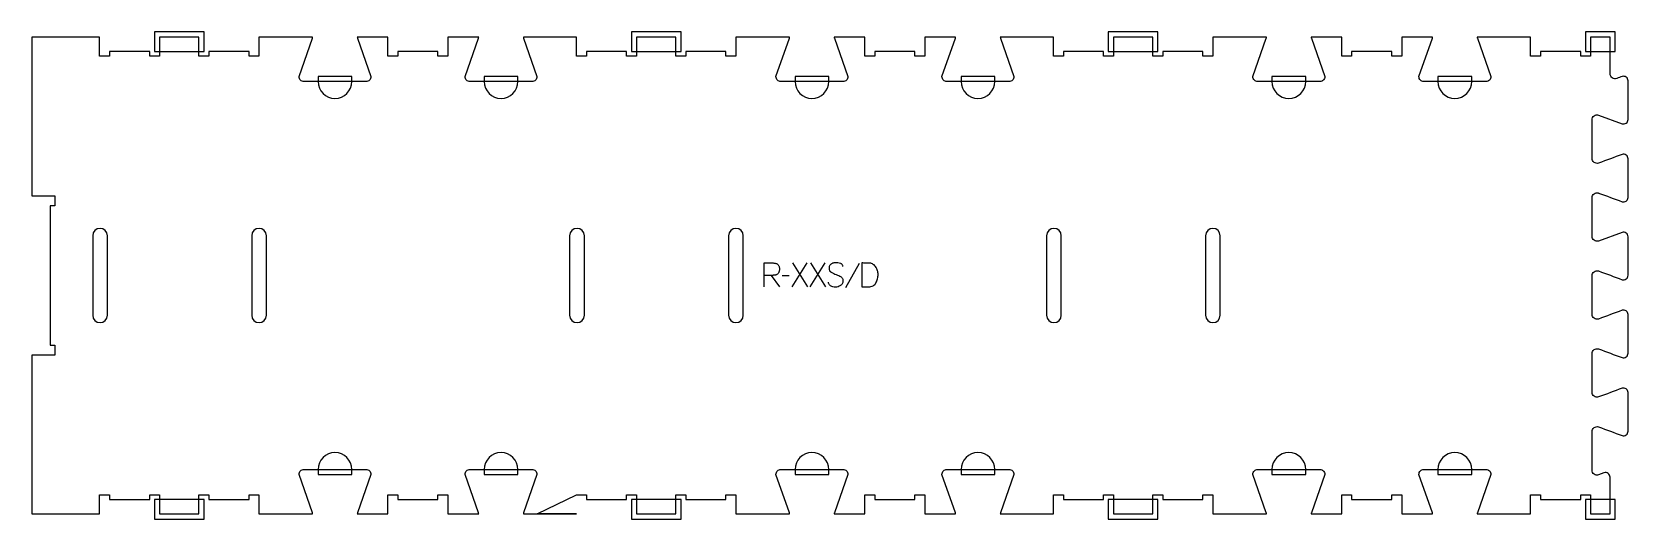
# Model space of a CAD drawing. Extents: x 0 to 2008, y -6 to 606.
import ezdxf

# ---------------------------------------------------------------- set-up
doc = ezdxf.new("R2010")
doc.units = 0
for name, color, linetype in [('1_ANYTOOL_1MMDEEP_LABELS_S', 2, 'CONTINUOUS'), ('3_ANYTOOL_CUTTHROUGH_INSID', 4, 'CONTINUOUS'), ('4_ANYTOOL_CUTTHROUGH_OUTSI', 5, 'CONTINUOUS'), ('5_ANYTOOL_HALF_MILL_9MM_IN', 3, 'CONTINUOUS')]:
    doc.layers.add(name, color=color, linetype=linetype)

msp = doc.modelspace()

# ---------------------------------------------------------------- linework, layer by layer
at = {"layer": '1_ANYTOOL_1MMDEEP_LABELS_S'}
for p, q in [((975.125589, 315.489302), (956.225589, 285.489302)), ((976.368446, 285.489302), (957.425589, 315.489302)), ((997.839875, 315.489302), (978.939875, 285.489302)), ((999.082732, 285.489302), (980.139875, 315.489302)), ((1040.782732, 315.017873), (1023.597018, 284.246444)), ((930.339875, 299.932159), (940.797018, 285.446444)), ((952.797018, 299.375016), (944.011303, 299.289302))]:
    msp.add_line(p, q, dxfattribs=at)
for points in [[(921.339875, 285.489302), (921.339875, 315.489302), (932.697018, 315.489302, -0.030274), (934.462831, 315.382286, -0.049), (936.184518, 314.999123, -0.050774), (937.51704, 314.406667, -0.06445), (938.675589, 313.528587, -0.0646), (939.5655, 312.392556, -0.052254), (940.170232, 311.077694, -0.050381), (940.559367, 309.385146, -0.031337), (940.668446, 307.646444, -0.040022), (940.558285, 306.272388, -0.042626), (940.223803, 304.93573, -0.04247), (939.655118, 303.64601, -0.036572), (938.889875, 302.46073, -0.051097), (937.948097, 301.446775, -0.061981), (936.805946, 300.671444, -0.061813), (935.496944, 300.194945, -0.049309), (934.111303, 300.017873, -0.003273), (933.243652, 299.980182, -0.003121), (932.375589, 299.953587, -0.003882), (931.357807, 299.936668, -0.002215), (930.339875, 299.932159), (921.382732, 299.932159)], [(1020.468446, 310.903587, 0.071867), (1020.275333, 312.240194, 0.100684), (1019.648803, 313.421444, 0.047558), (1019.17425, 313.897895, 0.038563), (1018.62425, 314.286623, 0.037928), (1017.927062, 314.634091, 0.026634), (1017.189875, 314.889302, 0.028461), (1014.166541, 315.575284, 0.041577), (1011.082732, 315.832159, 0.036938), (1009.580372, 315.721019, 0.041531), (1008.114875, 315.376802, 0.041583), (1006.737498, 314.799593, 0.038125), (1005.468446, 314.01073, 0.057611), (1004.398294, 313.018826, 0.065808), (1003.60416, 311.79823, 0.06469), (1003.126664, 310.338675, 0.046778), (1002.982732, 308.803587, 0.052235), (1003.145088, 307.253745, 0.075448), (1003.689875, 305.803587, 0.076671), (1004.605967, 304.630535, 0.061023), (1005.811303, 303.746444, 0.021951), (1008.840157, 302.219099, 0.018213), (1011.982732, 300.939302, -0.02405), (1015.084216, 299.633839, -0.02981), (1018.025589, 298.003587, -0.068439), (1019.166891, 297.037657, -0.079282), (1019.975589, 295.78573, -0.076308), (1020.400589, 294.207048, -0.047772), (1020.425589, 292.56073, -0.046243), (1020.132354, 290.879771, -0.06359), (1019.482732, 289.308944, -0.064671), (1018.509908, 288.024756, -0.057073), (1017.25416, 287.01073, -0.067522), (1014.285852, 285.64782, -0.070793), (1011.061303, 285.146444, -0.064027), (1007.922288, 285.50896, -0.070447), (1004.997018, 286.689302, -0.054374), (1003.8386, 287.538934, -0.074742), (1002.939875, 288.650016, -0.075199), (1002.416867, 289.956394, -0.057737), (1002.25416, 291.36073)]]:
    msp.add_lwpolyline(points, format="xyb", dxfattribs=at)
msp.add_lwpolyline([(1044.211303, 315.489302), (1044.211303, 285.489302), (1052.739875, 285.575016, 0.046402), (1055.646249, 285.883192, 0.07465), (1058.375589, 286.871444, 0.077785), (1060.458574, 288.460467, 0.06915), (1061.997018, 290.589302, 0.029998), (1063.134543, 293.084618, 0.031416), (1063.957732, 295.700016, 0.031395), (1064.450376, 298.417338, 0.029153), (1064.611303, 301.175016, 0.03275), (1064.458823, 303.500438, 0.035889), (1063.989875, 305.782159, 0.03592), (1063.205016, 307.957526, 0.033706), (1062.125589, 310.003587, 0.042675), (1060.567106, 312.093339, 0.065683), (1058.605946, 313.791087, 0.068103), (1056.50822, 314.794995, 0.065471), (1054.218446, 315.21073, 0.005437), (1049.216325, 315.400785, 0.00471)], format="xyb", close=True, dxfattribs=at)
at = {"layer": '3_ANYTOOL_CUTTHROUGH_INSID'}
for points in [[(76.516462, 349.751637), (76.516462, 249.751643, 1), (95.016462, 249.751643), (95.016462, 349.751637, 1)], [(276.516462, 299.75164), (276.516462, 249.751643, 1), (295.016462, 249.751643), (295.016462, 349.751637, 1), (276.516462, 349.751637)], [(676.603441, 349.751605), (676.603441, 249.751611, 1), (695.103441, 249.751611), (695.103441, 349.751605, 1)], [(876.603441, 299.751608), (876.603441, 249.751611, 1), (895.103441, 249.751611), (895.103441, 349.751605, 1), (876.603441, 349.751605)], [(1276.690419, 349.751605), (1276.690419, 249.751611, 1), (1295.190419, 249.751611), (1295.190419, 349.751605, 1)], [(1476.690419, 299.751608), (1476.690419, 249.751611, 1), (1495.190419, 249.751611), (1495.190419, 349.751605, 1), (1476.690419, 349.751605)]]:
    msp.add_lwpolyline(points, format="xyb", close=True, dxfattribs=at)
at = {"layer": '4_ANYTOOL_CUTTHROUGH_OUTSI'}
msp.add_lwpolyline([(0, 599.50164), (0, 400.00164), (28.75, 400.00164, -0.414214), (29, 399.75164), (29, 387.75164, -0.414214), (28.75, 387.50164), (23, 387.50164), (23, 212.00164), (28.75, 212.00164, -0.414214), (29, 211.75164), (29, 199.75164, -0.414214), (28.75, 199.50164), (0, 199.50164), (0, 0.00164), (85.194821, 0.00164), (85.194821, 23.75164, -0.414214), (85.444821, 24.00164), (97.444821, 24.00164, -0.414214), (97.694821, 23.75164), (97.694821, 18.00164), (148.194821, 18.00164), (148.194821, 23.75164, -0.414214), (148.444821, 24.00164), (160.444822, 24.00164, -0.414214), (160.694822, 23.75164), (160.694822, 0.00164), (210.194821, 0.00164), (210.194821, 23.75164, -0.414214), (210.444821, 24.00164), (222.444821, 24.00164, -0.414214), (222.694821, 23.75164), (222.694821, 18.00164), (273.194821, 18.00164), (273.194821, 23.75164, -0.414214), (273.444821, 24.00164), (285.444821, 24.00164, -0.414214), (285.694821, 23.75164), (285.694821, 0.00164), (335.766478, 0.001641), (353.22986, 0.001641, 0.061784), (352.994865, 1.396511), (336.099332, 49.669053, -0.084368), (336.085297, 49.751641, -0.414214), (342.335297, 56.001641), (420.335297, 56.001641, -0.414214), (426.585297, 49.751641, -0.084368), (426.571261, 49.669053), (409.672148, 1.385446, 0.061178), (409.440734, 0.001641), (447.830297, 0.001641), (447.830297, 23.751641, -0.414214), (448.080297, 24.001641), (460.080297, 24.001641, -0.414214), (460.330297, 23.751641), (460.330297, 18.001641), (510.830297, 18.001641), (510.830297, 23.751641, -0.414214), (511.080297, 24.001641), (523.080297, 24.001641, -0.414214), (523.330297, 23.751641), (523.330297, 0.001641), (562.13586, 0.001641, 0.061784), (561.900865, 1.396511), (545.005332, 49.669053, -0.084368), (544.991297, 49.751641, -0.414214), (551.241297, 56.001641), (629.241297, 56.001641, -0.414214), (635.491297, 49.751641, -0.084368), (635.477261, 49.669053), (618.578148, 1.385446, 0.061178), (618.346734, 0.001641), (635.81014, 0.001641), (635.849888, 0.000034, -0.000016), (685.2818, 0.001607), (685.2818, 23.751607, -0.414214), (685.5318, 24.001607), (697.5318, 24.001607, -0.414214), (697.7818, 23.751607), (697.7818, 18.001607), (748.2818, 18.001607), (748.2818, 23.751607, -0.414214), (748.5318, 24.001607), (760.5318, 24.001607, -0.414214), (760.7818, 23.751607), (760.7818, 0.001607), (810.2818, 0.001607), (810.2818, 23.751607, -0.414214), (810.5318, 24.001607), (822.5318, 24.001607, -0.414214), (822.7818, 23.751607), (822.7818, 18.001607), (873.2818, 18.001607), (873.2818, 23.751607, -0.414214), (873.5318, 24.001607), (885.5318, 24.001607, -0.414214), (885.7818, 23.751607), (885.7818, 0.001607), (935.853457, 0.001641), (953.316838, 0.001641, 0.061784), (953.081844, 1.396511), (936.186311, 49.669053, -0.084368), (936.172276, 49.751641, -0.414214), (942.422276, 56.001641), (1020.422276, 56.001641, -0.414214), (1026.672276, 49.751641, -0.084368), (1026.65824, 49.669053), (1009.759127, 1.385446, 0.061178), (1009.527713, 0.001641), (1047.917276, 0.001641), (1047.917276, 23.751641, -0.414214), (1048.167276, 24.001641), (1060.167276, 24.001641, -0.414214), (1060.417276, 23.751641), (1060.417276, 18.001641), (1110.917276, 18.001641), (1110.917276, 23.751641, -0.414214), (1111.167276, 24.001641), (1123.167276, 24.001641, -0.414214), (1123.417276, 23.751641), (1123.417276, 0.001641), (1162.222838, 0.001641, 0.061784), (1161.987844, 1.396511), (1145.092311, 49.669053, -0.084368), (1145.078276, 49.751641, -0.414214), (1151.328276, 56.001641), (1229.328276, 56.001641, -0.414214), (1235.578276, 49.751641, -0.084368), (1235.56424, 49.669053), (1218.665127, 1.385446, 0.061178), (1218.433713, 0.001641), (1235.897118, 0.001641), (1235.937284, 0, -0.000016), (1285.368778, 0.001607), (1285.368778, 23.751607, -0.414214), (1285.618778, 24.001607), (1297.618778, 24.001607, -0.414214), (1297.868778, 23.751607), (1297.868778, 18.001607), (1348.368778, 18.001607), (1348.368778, 23.751607, -0.414214), (1348.618778, 24.001607), (1360.618778, 24.001607, -0.414214), (1360.868778, 23.751607), (1360.868778, 0.001607), (1410.368778, 0.001607), (1410.368778, 23.751607, -0.414214), (1410.618778, 24.001607), (1422.618778, 24.001607, -0.414214), (1422.868778, 23.751607), (1422.868778, 18.001607), (1473.368778, 18.001607), (1473.368778, 23.751607, -0.414214), (1473.618778, 24.001607), (1485.618778, 24.001607, -0.414214), (1485.868778, 23.751607), (1485.868778, 0.001607), (1535.940435, 0.001641), (1553.403816, 0.001641, 0.061784), (1553.168822, 1.396511), (1536.273289, 49.669053, -0.084368), (1536.259254, 49.751641, -0.414214), (1542.509254, 56.001641), (1620.509254, 56.001641, -0.414214), (1626.759254, 49.751641, -0.084368), (1626.745218, 49.669053), (1609.846105, 1.385446, 0.061178), (1609.614691, 0.001641), (1648.004254, 0.001641), (1648.004254, 23.751641, -0.414214), (1648.254254, 24.001641), (1660.254254, 24.001641, -0.414214), (1660.504254, 23.751641), (1660.504254, 18.001641), (1711.004254, 18.001641), (1711.004254, 23.751641, -0.414214), (1711.254254, 24.001641), (1723.254254, 24.001641, -0.414214), (1723.504254, 23.751641), (1723.504254, 0.001641), (1762.309816, 0.001641, 0.061784), (1762.074822, 1.396511), (1745.179289, 49.669053, -0.084368), (1745.165254, 49.751641, -0.414214), (1751.415254, 56.001641), (1829.415254, 56.001641, -0.414214), (1835.665254, 49.751641, -0.084368), (1835.651218, 49.669053), (1818.752105, 1.385446, 0.061178), (1818.520691, 0.001641), (1835.984096, 0.00164), (1885.734101, 0.00164), (1885.734101, 23.75164, -0.414214), (1885.984101, 24.00164), (1897.984101, 24.00164, -0.414214), (1898.234101, 23.75164), (1898.234101, 18.00164), (1948.734101, 18.00164), (1948.734101, 23.75164, -0.414214), (1948.984101, 24.00164), (1960.984101, 24.00164, -0.414214), (1961.234101, 23.75164), (1961.234101, 0.00164), (1985.734095, 0.00164), (1985.733059, 46.138698, 0.522087), (1977.990517, 51.532295), (1971.181541, 49.016933, -0.015604), (1971.166746, 49.011986, -0.237079), (1965.640006, 49.98407, -0.237079), (1963.120822, 54.998402), (1963.121277, 103.504486, -0.237079), (1965.640462, 108.518816, -0.237077), (1971.167055, 109.4909, -0.015611), (1971.181857, 109.485951, 0.000004), (2000.95753, 98.485969, 0.236337), (2006.027259, 99.38499, 0.237079), (2008.344909, 103.998176), (2008.345365, 152.50426, 0.237079), (2006.027715, 157.117443, 0.237104), (2000.943199, 158.011532, -0.000004), (1971.181997, 147.016933, -0.015604), (1971.167202, 147.011986, -0.237079), (1965.640462, 147.98407, -0.237079), (1963.121277, 152.998402), (1963.121733, 201.504486, -0.237079), (1965.640917, 206.518816, -0.237077), (1971.167511, 207.4909, -0.015611), (1971.182312, 207.485951, 0.000004), (2000.957986, 196.485969, 0.236337), (2006.027715, 197.38499, 0.237079), (2008.345365, 201.998176), (2008.34582, 250.50426, 0.237079), (2006.028171, 255.117443, 0.237104), (2000.943654, 256.011532, -0.000004), (1971.182453, 245.016933, -0.015604), (1971.167657, 245.011986, -0.237079), (1965.640917, 245.98407, -0.237079), (1963.121733, 250.998402), (1963.122189, 299.504486, -0.237079), (1965.641373, 304.518816, -0.237077), (1971.167967, 305.4909, -0.015611), (1971.182768, 305.485951, 0.000004), (2000.958442, 294.485969, 0.236337), (2006.028171, 295.38499, 0.237079), (2008.34582, 299.998176), (2008.346276, 348.50426, 0.237079), (2006.028627, 353.117443, 0.237104), (2000.94411, 354.011532), (1971.182909, 343.016933, -0.015604), (1971.168113, 343.011986, -0.237079), (1965.641373, 343.98407, -0.237079), (1963.122189, 348.998402), (1963.122645, 397.504486, -0.237079), (1965.641829, 402.518816, -0.237077), (1971.168422, 403.4909, -0.015611), (1971.183224, 403.485951, 0.000004), (2000.958898, 392.485969, 0.236337), (2006.028627, 393.38499, 0.237079), (2008.346276, 397.998176), (2008.346732, 446.50426, 0.237079), (2006.029083, 451.117443, 0.237104), (2000.944566, 452.011532, -0.000004), (1971.183364, 441.016933, -0.015604), (1971.168569, 441.011986, -0.237079), (1965.641829, 441.98407, -0.237079), (1963.122645, 446.998402), (1963.123101, 495.504486, -0.237079), (1965.642285, 500.518816, -0.237077), (1971.168878, 501.4909, -0.015611), (1971.18368, 501.485951), (2000.959353, 490.485969, 0.236337), (2006.029083, 491.38499, 0.237079), (2008.346732, 495.998176), (2008.347188, 544.50426, 0.237079), (2006.029538, 549.117443, 0.237104), (2000.945022, 550.011532, -0.000017), (1994.150787, 547.501356, -0.522088), (1985.734981, 553.363983), (1985.734105, 599.50164), (1961.234101, 599.50164), (1961.234101, 575.75164, -0.414214), (1960.984101, 575.50164), (1948.984101, 575.50164, -0.414214), (1948.734101, 575.75164), (1948.734101, 581.50164), (1898.234101, 581.50164), (1898.234101, 575.75164, -0.414214), (1897.984101, 575.50164), (1885.984101, 575.50164, -0.414214), (1885.734101, 575.75164), (1885.734101, 599.50164), (1835.984096, 599.50164), (1818.520691, 599.501641, 0.061784), (1818.755685, 598.10677), (1835.651218, 549.834228, -0.084368), (1835.665254, 549.751641, -0.414214), (1829.415254, 543.501641), (1751.415254, 543.501641, -0.414214), (1745.165254, 549.751641, -0.084368), (1745.179289, 549.834228), (1762.078402, 598.117835, 0.061178), (1762.309816, 599.501641), (1723.504254, 599.501641), (1723.504254, 575.751641, -0.414214), (1723.254254, 575.501641), (1711.254254, 575.501641, -0.414214), (1711.004254, 575.751641), (1711.004254, 581.501641), (1660.504254, 581.501641), (1660.504254, 575.751641, -0.414214), (1660.254254, 575.501641), (1648.254254, 575.501641, -0.414214), (1648.004254, 575.751641), (1648.004254, 599.501641), (1609.614691, 599.501641, 0.061784), (1609.849685, 598.10677), (1626.745218, 549.834228, -0.084368), (1626.759254, 549.751641, -0.414214), (1620.509254, 543.501641), (1542.509254, 543.501641, -0.414214), (1536.259254, 549.751641, -0.084368), (1536.273289, 549.834228), (1553.172402, 598.117835, 0.061178), (1553.403816, 599.501641), (1535.940416, 599.501608), (1485.868778, 599.501607), (1485.868778, 575.751607, -0.414214), (1485.618778, 575.501607), (1473.618778, 575.501607, -0.414214), (1473.368778, 575.751607), (1473.368778, 581.501607), (1422.868778, 581.501607), (1422.868778, 575.751607, -0.414214), (1422.618778, 575.501607), (1410.618778, 575.501607, -0.414214), (1410.368778, 575.751607), (1410.368778, 599.501607), (1360.868778, 599.501607), (1360.868778, 575.751607, -0.414214), (1360.618778, 575.501607), (1348.618778, 575.501607, -0.414214), (1348.368778, 575.751607), (1348.368778, 581.501607), (1297.868778, 581.501607), (1297.868778, 575.751607, -0.414214), (1297.618778, 575.501607), (1285.618778, 575.501607, -0.414214), (1285.368778, 575.751607), (1285.368778, 599.501607), (1235.897117, 599.501607), (1218.433713, 599.501641, 0.061784), (1218.668707, 598.10677), (1235.56424, 549.834228, -0.084368), (1235.578276, 549.751641, -0.414214), (1229.328276, 543.501641), (1151.328276, 543.501641, -0.414214), (1145.078276, 549.751641, -0.084368), (1145.092311, 549.834228), (1161.991424, 598.117835, 0.061178), (1162.222838, 599.501641), (1123.417276, 599.501641), (1123.417276, 575.751641, -0.414214), (1123.167276, 575.501641), (1111.167276, 575.501641, -0.414214), (1110.917276, 575.751641), (1110.917276, 581.501641), (1060.417276, 581.501641), (1060.417276, 575.751641, -0.414214), (1060.167276, 575.501641), (1048.167276, 575.501641, -0.414214), (1047.917276, 575.751641), (1047.917276, 599.501641), (1009.527713, 599.501641, 0.061784), (1009.762707, 598.10677), (1026.65824, 549.834228, -0.084368), (1026.672276, 549.751641, -0.414214), (1020.422276, 543.501641), (942.422276, 543.501641, -0.414214), (936.172276, 549.751641, -0.084368), (936.186311, 549.834228), (953.085424, 598.117835, 0.061178), (953.316838, 599.501641), (935.853438, 599.501608), (885.7818, 599.501607), (885.7818, 575.751607, -0.414214), (885.5318, 575.501607), (873.5318, 575.501607, -0.414214), (873.2818, 575.751607), (873.2818, 581.501607), (822.7818, 581.501607), (822.7818, 575.751607, -0.414214), (822.5318, 575.501607), (810.5318, 575.501607, -0.414214), (810.2818, 575.751607), (810.2818, 599.501607), (760.7818, 599.501607), (760.7818, 575.751607, -0.414214), (760.5318, 575.501607), (748.5318, 575.501607, -0.414214), (748.2818, 575.751607), (748.2818, 581.501607), (697.7818, 581.501607), (697.7818, 575.751607, -0.414214), (697.5318, 575.501607), (685.5318, 575.501607, -0.414214), (685.2818, 575.751607), (685.2818, 599.501607), (635.810139, 599.501607), (618.346734, 599.501641, 0.061784), (618.581728, 598.10677), (635.477261, 549.834228, -0.084368), (635.491297, 549.751641, -0.414214), (629.241297, 543.501641), (551.241297, 543.501641, -0.414214), (544.991297, 549.751641, -0.084368), (545.005332, 549.834228), (561.904445, 598.117835, 0.061178), (562.13586, 599.501641), (523.330297, 599.501641), (523.330297, 575.751641, -0.414214), (523.080297, 575.501641), (511.080297, 575.501641, -0.414214), (510.830297, 575.751641), (510.830297, 581.501641), (460.330297, 581.501641), (460.330297, 575.751641, -0.414214), (460.080297, 575.501641), (448.080297, 575.501641, -0.414214), (447.830297, 575.751641), (447.830297, 599.501641), (409.440734, 599.501641, 0.061784), (409.675728, 598.10677), (426.571261, 549.834228, -0.084368), (426.585297, 549.751641, -0.414214), (420.335297, 543.501641), (342.335297, 543.501641, -0.414214), (336.085297, 549.751641, -0.084368), (336.099332, 549.834228), (352.998445, 598.117835, 0.061178), (353.22986, 599.501641), (335.766459, 599.50164), (285.694821, 599.50164), (285.694821, 575.75164, -0.414214), (285.444821, 575.50164), (273.444821, 575.50164, -0.414214), (273.194821, 575.75164), (273.194821, 581.50164), (222.694821, 581.50164), (222.694821, 575.75164, -0.414214), (222.444821, 575.50164), (210.444821, 575.50164, -0.414214), (210.194821, 575.75164), (210.194821, 599.50164), (160.694821, 599.50164), (160.694821, 575.75164, -0.414214), (160.444821, 575.50164), (148.444821, 575.50164, -0.414214), (148.194821, 575.75164), (148.194821, 581.50164), (97.694821, 581.50164), (97.694821, 575.75164, -0.414214), (97.444821, 575.50164), (85.444821, 575.50164, -0.414214), (85.194821, 575.75164), (85.194821, 599.50164)], format="xyb", close=True, dxfattribs=at)
at = {"layer": '5_ANYTOOL_HALF_MILL_9MM_IN'}
for points in [[(160.194821, 581.50164), (210.694821, 581.50164), (216.694821, 581.50164), (216.694821, 606.00164), (210.434821, 606.00164), (160.454821, 606.00164), (154.194821, 606.00164), (154.194821, 581.50164)], [(760.2818, 581.501607), (810.7818, 581.501607), (816.7818, 581.501607), (816.7818, 606.001607), (810.5218, 606.001607), (760.5418, 606.001607), (754.2818, 606.001607), (754.2818, 581.501607)], [(1360.368778, 581.501607), (1410.868778, 581.501607), (1416.868778, 581.501607), (1416.868778, 606.001607), (1410.608778, 606.001607), (1360.628778, 606.001607), (1354.368778, 606.001607), (1354.368778, 581.501607)], [(1960.734101, 581.50164), (1986.234101, 581.50164), (1992.234101, 581.50164), (1992.234101, 606.00164), (1985.974101, 606.00164), (1954.734101, 606.00164), (1954.734101, 599.74164), (1954.734101, 581.50164)], [(210.694821, 18.00164), (160.194821, 18.00164), (154.194821, 18.00164), (154.194822, -6.49836), (160.454822, -6.49836), (216.694821, -6.49836), (216.694821, -0.23836), (216.694821, 18.00164)], [(810.7818, 18.001607), (760.2818, 18.001607), (754.2818, 18.001607), (754.2818, -6.498393), (760.5418, -6.498393), (816.7818, -6.498393), (816.7818, -0.238393), (816.7818, 18.001607)], [(1410.868778, 18.001607), (1360.368778, 18.001607), (1354.368778, 18.001607), (1354.368779, -6.498393), (1360.628779, -6.498393), (1416.868778, -6.498393), (1416.868778, -0.238393), (1416.868778, 18.001607)], [(1986.234101, 18.00164), (1960.734101, 18.00164), (1954.734101, 18.00164), (1954.734101, -6.49836), (1960.994101, -6.49836), (1992.234101, -6.49836), (1992.234101, -0.23836), (1992.234101, 18.00164)]]:
    msp.add_lwpolyline(points, close=True, dxfattribs=at)
for points in [[(360.085297, 544.001641), (360.085297, 543.751641, 1), (402.585297, 543.751641), (402.585297, 550.001641), (360.085297, 550.001641)], [(568.991299, 543.741641, 0.999765), (611.491297, 543.751641), (611.491297, 550.001641), (568.991297, 550.001641)], [(960.172276, 544.001641), (960.172276, 543.751641, 1), (1002.672276, 543.751641), (1002.672276, 550.001641), (960.172276, 550.001641)], [(1169.078276, 544.001641), (1169.078276, 543.751641, 1), (1211.578276, 543.751641), (1211.578276, 550.001641), (1169.078276, 550.001641)], [(1560.259254, 544.001641), (1560.259254, 543.751641, 1), (1602.759254, 543.751641), (1602.759254, 550.001641), (1560.259254, 550.001641)], [(1769.165254, 544.001641), (1769.165254, 543.751641, 1), (1811.665254, 543.751641), (1811.665254, 550.001641), (1769.165254, 550.001641)], [(402.585297, 55.751641, 1), (360.085297, 55.751641), (360.085297, 49.501641), (402.585297, 49.501641)], [(611.491297, 55.751641, 1), (568.991297, 55.751641), (568.991297, 49.501641), (611.491297, 49.501641)], [(1002.672276, 55.751641, 1), (960.172276, 55.751641), (960.172276, 49.501641), (1002.672276, 49.501641)], [(1211.578276, 55.751641, 1), (1169.078276, 55.751641), (1169.078276, 49.501641), (1211.578276, 49.501641)], [(1602.759254, 55.751641, 1), (1560.259254, 55.751641), (1560.259254, 49.501641), (1602.759254, 49.501641)], [(1811.665254, 55.751641, 1), (1769.165254, 55.751641), (1769.165254, 49.501641), (1811.665254, 49.501641)]]:
    msp.add_lwpolyline(points, format="xyb", close=True, dxfattribs=at)

doc.saveas('drawing.dxf')
